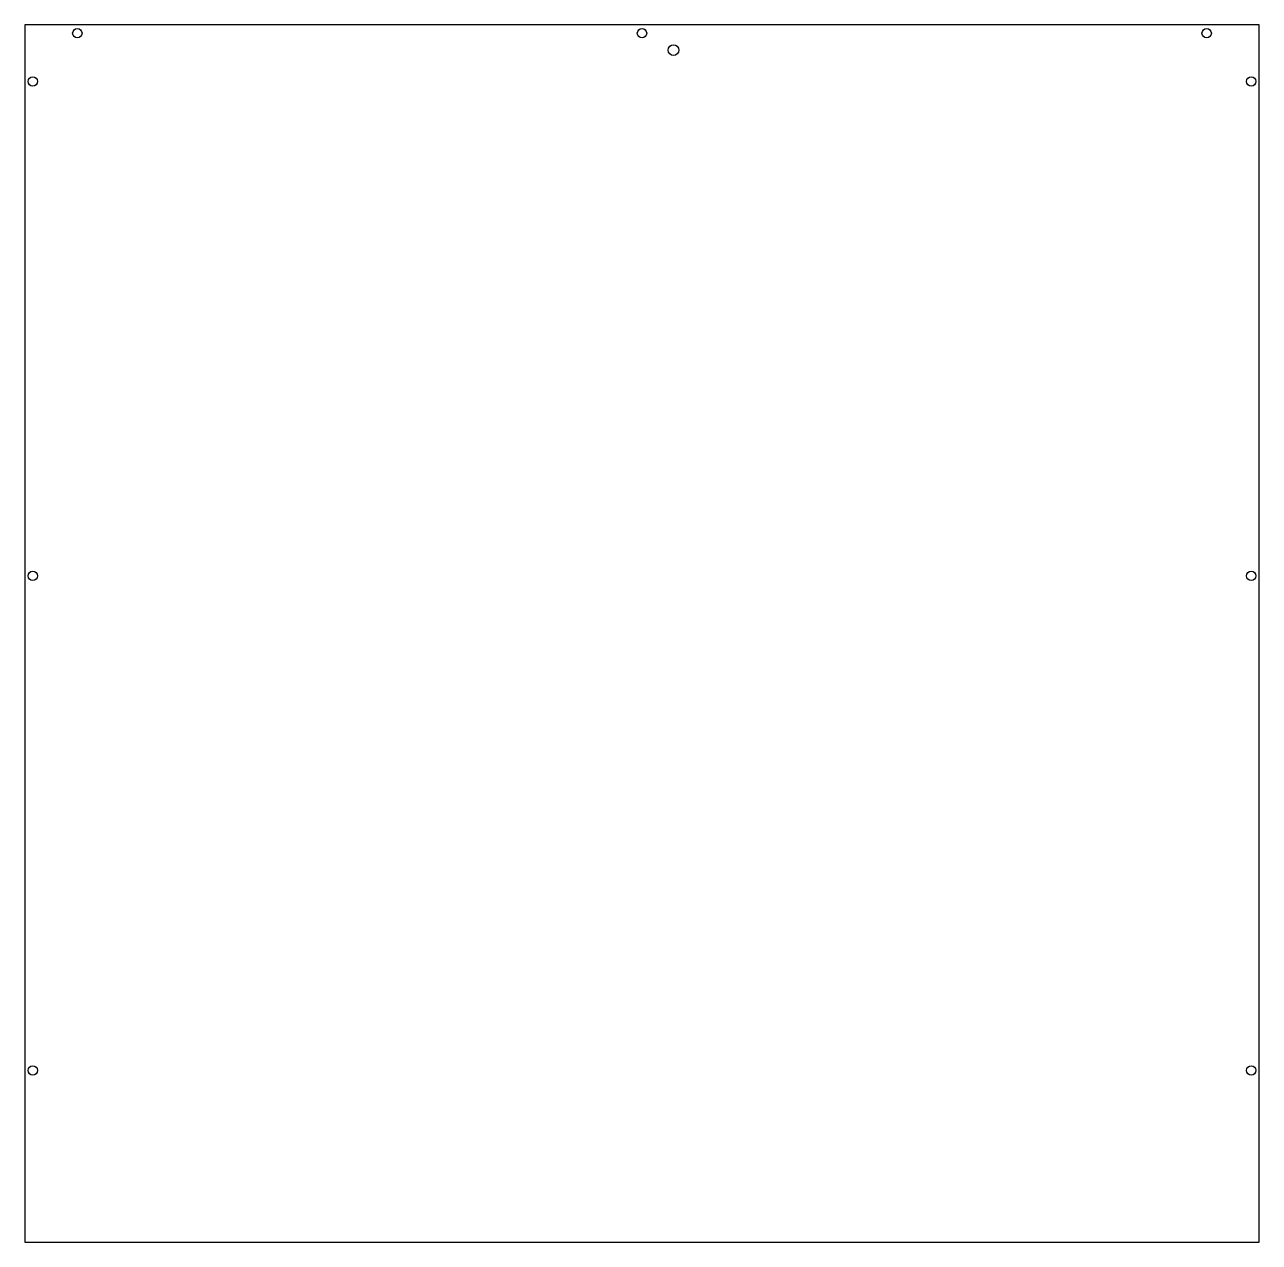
# Model space of a CAD drawing. Header units: millimetres. Extents: x -231 to 231, y 89 to 544.
import ezdxf

# ---------------------------------------------------------------- set-up
doc = ezdxf.new("R2010")
doc.units = ezdxf.units.MM
doc.layers.get('0').update_dxf_attribs({"linetype": 'CONTINUOUS'})

msp = doc.modelspace()

# ---------------------------------------------------------------- linework, layer by layer
msp.add_lwpolyline([(-231, 88.5), (231, 88.5), (231, 544), (-231, 544)], close=True)
for centre, radius in [((-211.3, 540.8), 1.75), ((0, 540.8), 1.75), ((211.3, 540.8), 1.75), ((11.8, 534.5), 2), ((-228, 522.8), 1.75), ((228, 522.8), 1.75), ((-228, 337.8), 1.75), ((228, 337.8), 1.75), ((-228, 152.8), 1.75), ((228, 152.8), 1.75)]:
    msp.add_circle(centre, radius)

doc.saveas('drawing.dxf')
